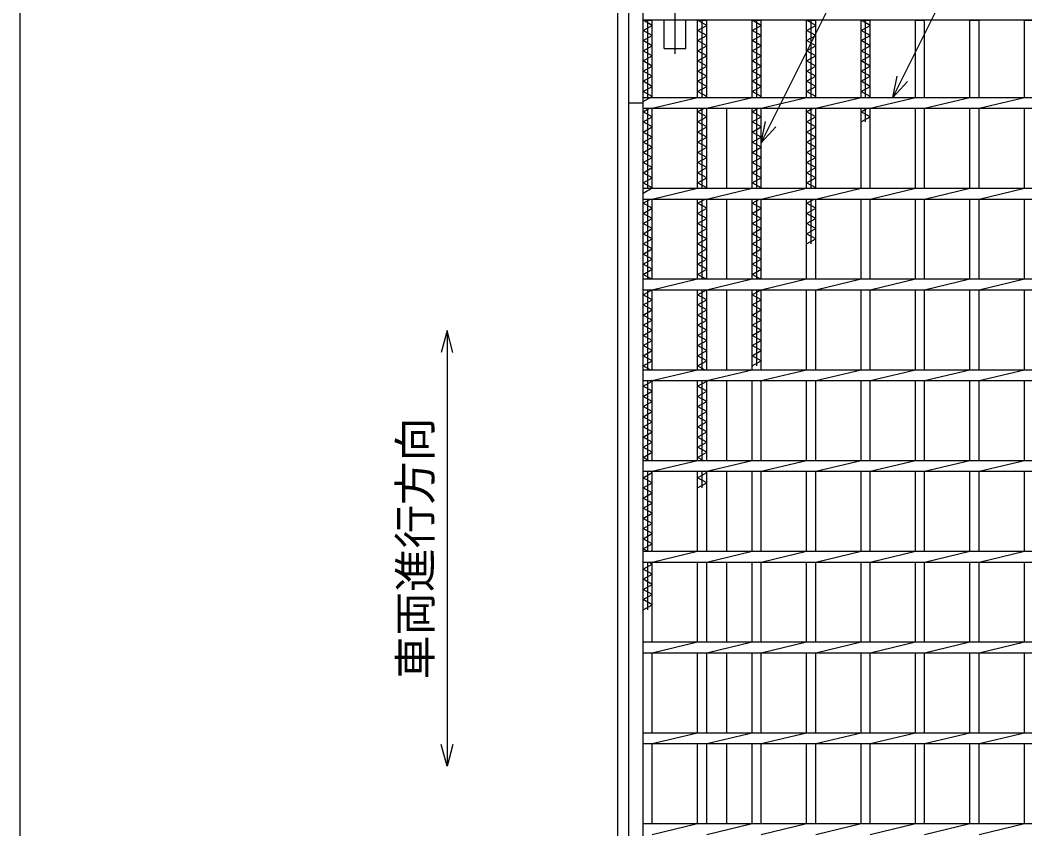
# Model space of a CAD drawing. Units: millimetres, scale not verified. Extents: x -1456 to 1389, y -1026 to 839.
# Drawn here: x -1379 to -826, y 17 to 462 of the extents above; entities that cross this region are included whole.
import ezdxf
from ezdxf.enums import TextEntityAlignment as Align

# ---------------------------------------------------------------- set-up
doc = ezdxf.new("R2010")
doc.units = ezdxf.units.MM
doc.header["$LTSCALE"] = 8
doc.linetypes.add('LONG_DASHED_DOTTED', pattern=[15.25, 12, -1.5, 0.25, -1.5])
for name, color, linetype, lineweight in [('0_2', 150, 'Continuous', 25), ('16', 3, 'Continuous', 25), ('19', 6, 'Continuous', 25), ('22', 4, 'Continuous', 25)]:
    doc.layers.add(name, color=color, linetype=linetype, lineweight=lineweight)
doc.styles.add('ベクトル', font='')
doc.styles.get('ベクトル').set_extended_font_data('ベクトル')

msp = doc.modelspace()

# ---------------------------------------------------------------- linework, layer by layer
at = {"layer": '0_2'}
msp.add_line((-1379.2, -921.2), (-1379.2, 838.8), dxfattribs=at)
at = {"layer": '16'}
for p, q in [((-1036, 462.218), (-1036, 466.718)), ((-431, 462.218), (-1036, 462.218)), ((-1036, -128.782), (-1036, 462.218)), ((-1036, 462.218), (-1031, 462.218)), ((-1031, 459.418), (-1036, 462.218)), ((-1036, 456.618), (-1031, 459.418)), ((-1033.5, 419.718), (-1033.5, 462.218)), ((-1031, 419.718), (-1031, 462.218)), ((-1006, 419.718), (-1006, 462.218)), ((-1006, 462.218), (-1001, 462.218)), ((-1001, 459.418), (-1006, 462.218)), ((-1006, 456.618), (-1001, 459.418)), ((-1003.5, 419.718), (-1003.5, 462.218)), ((-1001, 419.718), (-1001, 462.218)), ((-976, 419.718), (-976, 462.218)), ((-976, 462.218), (-971, 462.218)), ((-971, 459.418), (-976, 462.218)), ((-976, 456.618), (-971, 459.418)), ((-973.5, 419.718), (-973.5, 462.218)), ((-971, 419.718), (-971, 462.218)), ((-946, 419.718), (-946, 462.218)), ((-946, 462.218), (-941, 462.218)), ((-941, 459.418), (-946, 462.218)), ((-946, 456.618), (-941, 459.418)), ((-943.5, 419.718), (-943.5, 462.218)), ((-941, 419.718), (-941, 462.218)), ((-916, 419.718), (-916, 462.218)), ((-916, 462.218), (-911, 462.218)), ((-911, 459.418), (-916, 462.218)), ((-916, 456.618), (-911, 459.418)), ((-913.5, 419.718), (-913.5, 462.218)), ((-911, 419.718), (-911, 462.218)), ((-886, 419.718), (-886, 462.218)), ((-886, 462.218), (-881, 462.218)), ((-881, 419.718), (-881, 462.218)), ((-856, 419.718), (-856, 462.218)), ((-856, 462.218), (-851, 462.218)), ((-851, 419.718), (-851, 462.218)), ((-826, 419.718), (-826, 462.218)), ((-826, 462.218), (-821, 462.218)), ((-1031, 453.818), (-1036, 456.618)), ((-1001, 453.818), (-1006, 456.618)), ((-971, 453.818), (-976, 456.618)), ((-941, 453.818), (-946, 456.618)), ((-911, 453.818), (-916, 456.618)), ((-1036, 451.018), (-1031, 453.818)), ((-1031, 448.218), (-1036, 451.018)), ((-1006, 451.018), (-1001, 453.818)), ((-1001, 448.218), (-1006, 451.018)), ((-976, 451.018), (-971, 453.818)), ((-971, 448.218), (-976, 451.018)), ((-946, 451.018), (-941, 453.818)), ((-941, 448.218), (-946, 451.018)), ((-916, 451.018), (-911, 453.818)), ((-911, 448.218), (-916, 451.018)), ((-1036, 445.418), (-1031, 448.218)), ((-1031, 442.618), (-1036, 445.418)), ((-1006, 445.418), (-1001, 448.218)), ((-1001, 442.618), (-1006, 445.418)), ((-976, 445.418), (-971, 448.218)), ((-971, 442.618), (-976, 445.418)), ((-946, 445.418), (-941, 448.218)), ((-941, 442.618), (-946, 445.418)), ((-916, 445.418), (-911, 448.218)), ((-911, 442.618), (-916, 445.418)), ((-1036, 439.818), (-1031, 442.618)), ((-1031, 437.018), (-1036, 439.818)), ((-1006, 439.818), (-1001, 442.618)), ((-1001, 437.018), (-1006, 439.818)), ((-976, 439.818), (-971, 442.618)), ((-971, 437.018), (-976, 439.818)), ((-946, 439.818), (-941, 442.618)), ((-941, 437.018), (-946, 439.818)), ((-916, 439.818), (-911, 442.618)), ((-911, 437.018), (-916, 439.818)), ((-1036, 434.218), (-1031, 437.018)), ((-1031, 431.418), (-1036, 434.218)), ((-1006, 434.218), (-1001, 437.018)), ((-1001, 431.418), (-1006, 434.218)), ((-976, 434.218), (-971, 437.018)), ((-971, 431.418), (-976, 434.218)), ((-946, 434.218), (-941, 437.018)), ((-941, 431.418), (-946, 434.218)), ((-916, 434.218), (-911, 437.018)), ((-911, 431.418), (-916, 434.218)), ((-1036, 428.618), (-1031, 431.418)), ((-1031, 425.818), (-1036, 428.618)), ((-1006, 428.618), (-1001, 431.418)), ((-1001, 425.818), (-1006, 428.618)), ((-976, 428.618), (-971, 431.418)), ((-971, 425.818), (-976, 428.618)), ((-946, 428.618), (-941, 431.418)), ((-941, 425.818), (-946, 428.618)), ((-916, 428.618), (-911, 431.418)), ((-911, 425.818), (-916, 428.618)), ((-1036, 423.018), (-1031, 425.818)), ((-1031, 420.218), (-1036, 423.018)), ((-1006, 423.018), (-1001, 425.818)), ((-1001, 420.218), (-1006, 423.018)), ((-976, 423.018), (-971, 425.818)), ((-971, 420.218), (-976, 423.018)), ((-946, 423.018), (-941, 425.818)), ((-941, 420.218), (-946, 423.018)), ((-916, 423.018), (-911, 425.818)), ((-911, 420.218), (-916, 423.018)), ((-1036, 417.418), (-1031, 420.218)), ((-1036, 419.718), (-431, 419.718)), ((-1036, 413.718), (-1036, 419.718)), ((-1031, 413.718), (-1006, 419.718)), ((-1001.893, 419.718), (-1001, 420.218)), ((-1001, 413.718), (-976, 419.718)), ((-971.893, 419.718), (-971, 420.218)), ((-971, 413.718), (-946, 419.718)), ((-941.893, 419.718), (-941, 420.218)), ((-941, 413.718), (-916, 419.718)), ((-911.893, 419.718), (-911, 420.218)), ((-911, 413.718), (-886, 419.718)), ((-881, 413.718), (-856, 419.718)), ((-851, 413.718), (-826, 419.718)), ((-1036, 413.718), (-431, 413.718)), ((-1036, 411.818), (-1032.607, 413.718)), ((-1031, 409.018), (-1036, 411.818)), ((-1033.5, 369.718), (-1033.5, 413.718)), ((-1031, 369.718), (-1031, 413.718)), ((-1006, 369.718), (-1006, 413.718)), ((-1006, 411.818), (-1002.607, 413.718)), ((-1001, 409.018), (-1006, 411.818)), ((-1003.5, 369.718), (-1003.5, 413.718)), ((-1001, 369.718), (-1001, 413.718)), ((-976, 369.718), (-976, 413.718)), ((-976, 411.818), (-972.607, 413.718)), ((-971, 409.018), (-976, 411.818)), ((-973.5, 369.718), (-973.5, 413.718)), ((-971, 369.718), (-971, 413.718)), ((-946, 369.718), (-946, 413.718)), ((-946, 411.818), (-942.607, 413.718)), ((-941, 409.018), (-946, 411.818)), ((-943.5, 369.718), (-943.5, 413.718)), ((-941, 369.718), (-941, 413.718)), ((-916, 369.718), (-916, 413.718)), ((-916, 411.818), (-912.607, 413.718)), ((-911, 409.018), (-916, 411.818)), ((-913.5, 406.218), (-913.5, 413.718)), ((-911, 369.718), (-911, 413.718)), ((-886, 369.718), (-886, 413.718)), ((-881, 369.718), (-881, 413.718)), ((-856, 369.718), (-856, 413.718)), ((-851, 369.718), (-851, 413.718)), ((-826, 369.718), (-826, 413.718)), ((-1036, 406.218), (-1031, 409.018)), ((-1031, 403.418), (-1036, 406.218)), ((-1006, 406.218), (-1001, 409.018)), ((-1001, 403.418), (-1006, 406.218)), ((-976, 406.218), (-971, 409.018)), ((-971, 403.418), (-976, 406.218)), ((-946, 406.218), (-941, 409.018)), ((-941, 403.418), (-946, 406.218)), ((-916, 406.218), (-911, 409.018)), ((-1036, 400.618), (-1031, 403.418)), ((-1031, 397.818), (-1036, 400.618)), ((-1006, 400.618), (-1001, 403.418)), ((-1001, 397.818), (-1006, 400.618)), ((-976, 400.618), (-971, 403.418)), ((-971, 397.818), (-976, 400.618)), ((-946, 400.618), (-941, 403.418)), ((-941, 397.818), (-946, 400.618)), ((-1036, 395.018), (-1031, 397.818)), ((-1031, 392.218), (-1036, 395.018)), ((-1006, 395.018), (-1001, 397.818)), ((-1001, 392.218), (-1006, 395.018)), ((-976, 395.018), (-971, 397.818)), ((-971, 392.218), (-976, 395.018)), ((-946, 395.018), (-941, 397.818)), ((-941, 392.218), (-946, 395.018)), ((-1036, 389.418), (-1031, 392.218)), ((-1031, 386.618), (-1036, 389.418)), ((-1006, 389.418), (-1001, 392.218)), ((-1001, 386.618), (-1006, 389.418)), ((-976, 389.418), (-971, 392.218)), ((-971, 386.618), (-976, 389.418)), ((-946, 389.418), (-941, 392.218)), ((-941, 386.618), (-946, 389.418)), ((-1036, 383.818), (-1031, 386.618)), ((-1031, 381.018), (-1036, 383.818)), ((-1006, 383.818), (-1001, 386.618)), ((-1001, 381.018), (-1006, 383.818)), ((-976, 383.818), (-971, 386.618)), ((-971, 381.018), (-976, 383.818)), ((-946, 383.818), (-941, 386.618)), ((-941, 381.018), (-946, 383.818)), ((-1036, 378.218), (-1031, 381.018)), ((-1031, 375.418), (-1036, 378.218)), ((-1006, 378.218), (-1001, 381.018)), ((-1001, 375.418), (-1006, 378.218)), ((-976, 378.218), (-971, 381.018)), ((-971, 375.418), (-976, 378.218)), ((-946, 378.218), (-941, 381.018)), ((-941, 375.418), (-946, 378.218)), ((-1036, 372.618), (-1031, 375.418)), ((-1031, 369.818), (-1036, 372.618)), ((-1006, 372.618), (-1001, 375.418)), ((-1001, 369.818), (-1006, 372.618)), ((-976, 372.618), (-971, 375.418)), ((-971, 369.818), (-976, 372.618)), ((-946, 372.618), (-941, 375.418)), ((-941, 369.818), (-946, 372.618)), ((-1036, 367.018), (-1031, 369.818)), ((-1036, 369.718), (-431, 369.718)), ((-1036, 363.718), (-1036, 369.718)), ((-1031, 363.718), (-1006, 369.718)), ((-1001.179, 369.718), (-1001, 369.818)), ((-1001, 363.718), (-976, 369.718)), ((-971.179, 369.718), (-971, 369.818)), ((-971, 363.718), (-946, 369.718)), ((-941.179, 369.718), (-941, 369.818)), ((-941, 363.718), (-916, 369.718)), ((-911, 363.718), (-886, 369.718)), ((-881, 363.718), (-856, 369.718)), ((-851, 363.718), (-826, 369.718)), ((-1036, 363.718), (-431, 363.718)), ((-1036, 361.418), (-1031.893, 363.718)), ((-1031, 358.618), (-1036, 361.418)), ((-1033.5, 319.718), (-1033.5, 363.718)), ((-1031, 319.718), (-1031, 363.718)), ((-1006, 319.718), (-1006, 363.718)), ((-1006, 361.418), (-1001.893, 363.718)), ((-1001, 358.618), (-1006, 361.418)), ((-1003.5, 319.718), (-1003.5, 363.718)), ((-1001, 319.718), (-1001, 363.718)), ((-976, 319.718), (-976, 363.718)), ((-976, 361.418), (-971.893, 363.718)), ((-971, 358.618), (-976, 361.418)), ((-973.5, 319.718), (-973.5, 363.718)), ((-971, 319.718), (-971, 363.718)), ((-946, 319.718), (-946, 363.718)), ((-946, 361.418), (-941.893, 363.718)), ((-941, 358.618), (-946, 361.418)), ((-943.5, 339.018), (-943.5, 363.718)), ((-941, 319.718), (-941, 363.718)), ((-916, 319.718), (-916, 363.718)), ((-911, 319.718), (-911, 363.718)), ((-886, 319.718), (-886, 363.718)), ((-881, 319.718), (-881, 363.718)), ((-856, 319.718), (-856, 363.718)), ((-851, 319.718), (-851, 363.718)), ((-826, 319.718), (-826, 363.718)), ((-1036, 355.818), (-1031, 358.618)), ((-1031, 353.018), (-1036, 355.818)), ((-1006, 355.818), (-1001, 358.618)), ((-1001, 353.018), (-1006, 355.818)), ((-976, 355.818), (-971, 358.618)), ((-971, 353.018), (-976, 355.818)), ((-946, 355.818), (-941, 358.618)), ((-941, 353.018), (-946, 355.818)), ((-1036, 350.218), (-1031, 353.018)), ((-1031, 347.418), (-1036, 350.218)), ((-1006, 350.218), (-1001, 353.018)), ((-1001, 347.418), (-1006, 350.218)), ((-976, 350.218), (-971, 353.018)), ((-971, 347.418), (-976, 350.218)), ((-946, 350.218), (-941, 353.018)), ((-941, 347.418), (-946, 350.218)), ((-1036, 344.618), (-1031, 347.418)), ((-1031, 341.818), (-1036, 344.618)), ((-1006, 344.618), (-1001, 347.418)), ((-1001, 341.818), (-1006, 344.618)), ((-976, 344.618), (-971, 347.418)), ((-971, 341.818), (-976, 344.618)), ((-946, 344.618), (-941, 347.418)), ((-941, 341.818), (-946, 344.618)), ((-1036, 339.018), (-1031, 341.818)), ((-1031, 336.218), (-1036, 339.018)), ((-1006, 339.018), (-1001, 341.818)), ((-1001, 336.218), (-1006, 339.018)), ((-976, 339.018), (-971, 341.818)), ((-971, 336.218), (-976, 339.018)), ((-946, 339.018), (-941, 341.818)), ((-1036, 333.418), (-1031, 336.218)), ((-1031, 330.618), (-1036, 333.418)), ((-1006, 333.418), (-1001, 336.218)), ((-1001, 330.618), (-1006, 333.418)), ((-976, 333.418), (-971, 336.218)), ((-971, 330.618), (-976, 333.418)), ((-1036, 327.818), (-1031, 330.618)), ((-1031, 325.018), (-1036, 327.818)), ((-1006, 327.818), (-1001, 330.618)), ((-1001, 325.018), (-1006, 327.818)), ((-976, 327.818), (-971, 330.618)), ((-971, 325.018), (-976, 327.818)), ((-1036, 322.218), (-1031, 325.018)), ((-1031.536, 319.718), (-1036, 322.218)), ((-1006, 322.218), (-1001, 325.018)), ((-1001.536, 319.718), (-1006, 322.218)), ((-976, 322.218), (-971, 325.018)), ((-971.536, 319.718), (-976, 322.218)), ((-1036, 319.718), (-431, 319.718)), ((-1036, 313.718), (-1036, 319.718)), ((-1031, 313.718), (-1006, 319.718)), ((-1001, 313.718), (-976, 319.718)), ((-971, 313.718), (-946, 319.718)), ((-941, 313.718), (-916, 319.718)), ((-911, 313.718), (-886, 319.718)), ((-881, 313.718), (-856, 319.718)), ((-851, 313.718), (-826, 319.718)), ((-1036, 313.718), (-431, 313.718)), ((-1036, 311.018), (-1031.179, 313.718)), ((-1031, 308.218), (-1036, 311.018)), ((-1033.5, 269.718), (-1033.5, 313.718)), ((-1031, 269.718), (-1031, 313.718)), ((-1006, 269.718), (-1006, 313.718)), ((-1006, 311.018), (-1001.179, 313.718)), ((-1001, 308.218), (-1006, 311.018)), ((-1003.5, 269.718), (-1003.5, 313.718)), ((-1001, 269.718), (-1001, 313.718)), ((-976, 269.718), (-976, 313.718)), ((-976, 311.018), (-971.179, 313.718)), ((-971, 308.218), (-976, 311.018)), ((-973.5, 271.818), (-973.5, 313.718)), ((-971, 269.718), (-971, 313.718)), ((-946, 269.718), (-946, 313.718)), ((-941, 269.718), (-941, 313.718)), ((-916, 269.718), (-916, 313.718)), ((-911, 269.718), (-911, 313.718)), ((-886, 269.718), (-886, 313.718)), ((-881, 269.718), (-881, 313.718)), ((-856, 269.718), (-856, 313.718)), ((-851, 269.718), (-851, 313.718)), ((-826, 269.718), (-826, 313.718)), ((-1036, 305.418), (-1031, 308.218)), ((-1031, 302.618), (-1036, 305.418)), ((-1006, 305.418), (-1001, 308.218)), ((-1001, 302.618), (-1006, 305.418)), ((-976, 305.418), (-971, 308.218)), ((-971, 302.618), (-976, 305.418)), ((-1036, 299.818), (-1031, 302.618)), ((-1031, 297.018), (-1036, 299.818)), ((-1006, 299.818), (-1001, 302.618)), ((-1001, 297.018), (-1006, 299.818)), ((-976, 299.818), (-971, 302.618)), ((-971, 297.018), (-976, 299.818)), ((-1036, 294.218), (-1031, 297.018)), ((-1031, 291.418), (-1036, 294.218)), ((-1006, 294.218), (-1001, 297.018)), ((-1001, 291.418), (-1006, 294.218)), ((-976, 294.218), (-971, 297.018)), ((-971, 291.418), (-976, 294.218)), ((-1036, 288.618), (-1031, 291.418)), ((-1031, 285.818), (-1036, 288.618)), ((-1006, 288.618), (-1001, 291.418)), ((-1001, 285.818), (-1006, 288.618)), ((-976, 288.618), (-971, 291.418)), ((-971, 285.818), (-976, 288.618)), ((-1036, 283.018), (-1031, 285.818)), ((-1031, 280.218), (-1036, 283.018)), ((-1006, 283.018), (-1001, 285.818)), ((-1001, 280.218), (-1006, 283.018)), ((-976, 283.018), (-971, 285.818)), ((-971, 280.218), (-976, 283.018)), ((-1036, 277.418), (-1031, 280.218)), ((-1031, 274.618), (-1036, 277.418)), ((-1006, 277.418), (-1001, 280.218)), ((-1001, 274.618), (-1006, 277.418)), ((-976, 277.418), (-971, 280.218)), ((-971, 274.618), (-976, 277.418)), ((-1036, 271.818), (-1031, 274.618)), ((-1032.25, 269.718), (-1036, 271.818)), ((-1006, 271.818), (-1001, 274.618)), ((-1002.25, 269.718), (-1006, 271.818)), ((-976, 271.818), (-971, 274.618)), ((-1036, 269.718), (-431, 269.718)), ((-1036, 263.718), (-1036, 269.718)), ((-1031, 263.718), (-1006, 269.718)), ((-1001, 263.718), (-976, 269.718)), ((-971, 263.718), (-946, 269.718)), ((-941, 263.718), (-916, 269.718)), ((-911, 263.718), (-886, 269.718)), ((-881, 263.718), (-856, 269.718)), ((-851, 263.718), (-826, 269.718)), ((-1036, 263.718), (-431, 263.718)), ((-1036, 260.618), (-1031, 263.418)), ((-1031, 257.818), (-1036, 260.618)), ((-1033.5, 219.718), (-1033.5, 263.718)), ((-1031, 263.418), (-1031.536, 263.718)), ((-1031, 219.718), (-1031, 263.718)), ((-1006, 219.718), (-1006, 263.718)), ((-1006, 260.618), (-1001, 263.418)), ((-1001, 257.818), (-1006, 260.618)), ((-1003.5, 219.718), (-1003.5, 263.718)), ((-1001, 263.418), (-1001.536, 263.718)), ((-1001, 219.718), (-1001, 263.718)), ((-976, 219.718), (-976, 263.718)), ((-971, 219.718), (-971, 263.718)), ((-946, 219.718), (-946, 263.718)), ((-941, 219.718), (-941, 263.718)), ((-916, 219.718), (-916, 263.718)), ((-911, 219.718), (-911, 263.718)), ((-886, 219.718), (-886, 263.718)), ((-881, 219.718), (-881, 263.718)), ((-856, 219.718), (-856, 263.718)), ((-851, 219.718), (-851, 263.718)), ((-826, 219.718), (-826, 263.718)), ((-1036, 255.018), (-1031, 257.818)), ((-1031, 252.218), (-1036, 255.018)), ((-1006, 255.018), (-1001, 257.818)), ((-1001, 252.218), (-1006, 255.018)), ((-1036, 249.418), (-1031, 252.218)), ((-1031, 246.618), (-1036, 249.418)), ((-1006, 249.418), (-1001, 252.218)), ((-1001, 246.618), (-1006, 249.418)), ((-1036, 243.818), (-1031, 246.618)), ((-1031, 241.018), (-1036, 243.818)), ((-1006, 243.818), (-1001, 246.618)), ((-1001, 241.018), (-1006, 243.818)), ((-1036, 238.218), (-1031, 241.018)), ((-1031, 235.418), (-1036, 238.218)), ((-1006, 238.218), (-1001, 241.018)), ((-1001, 235.418), (-1006, 238.218)), ((-1036, 232.618), (-1031, 235.418)), ((-1031, 229.818), (-1036, 232.618)), ((-1006, 232.618), (-1001, 235.418)), ((-1001, 229.818), (-1006, 232.618)), ((-1036, 227.018), (-1031, 229.818)), ((-1031, 224.218), (-1036, 227.018)), ((-1006, 227.018), (-1001, 229.818)), ((-1001, 224.218), (-1006, 227.018)), ((-1036, 221.418), (-1031, 224.218)), ((-1032.964, 219.718), (-1036, 221.418)), ((-1006, 221.418), (-1001, 224.218)), ((-1002.964, 219.718), (-1006, 221.418)), ((-1036, 213.718), (-1036, 219.718)), ((-1036, 219.718), (-551, 219.718)), ((-1031, 213.718), (-1006, 219.718)), ((-1001, 213.718), (-976, 219.718)), ((-971, 213.718), (-946, 219.718)), ((-941, 213.718), (-916, 219.718)), ((-911, 213.718), (-886, 219.718)), ((-881, 213.718), (-856, 219.718)), ((-851, 213.718), (-826, 219.718)), ((-1036, 213.718), (-551, 213.718)), ((-1036, 210.218), (-1031, 213.018)), ((-1033.5, 169.718), (-1033.5, 213.718)), ((-1031, 213.018), (-1032.25, 213.718)), ((-1031, 169.718), (-1031, 213.718)), ((-1006, 169.718), (-1006, 213.718)), ((-1006, 210.218), (-1001, 213.018)), ((-1003.5, 204.618), (-1003.5, 213.718)), ((-1001, 213.018), (-1002.25, 213.718)), ((-1001, 169.718), (-1001, 213.718)), ((-976, 169.718), (-976, 213.718)), ((-971, 169.718), (-971, 213.718)), ((-946, 169.718), (-946, 213.718)), ((-941, 169.718), (-941, 213.718)), ((-916, 169.718), (-916, 213.718)), ((-911, 169.718), (-911, 213.718)), ((-886, 169.718), (-886, 213.718)), ((-881, 169.718), (-881, 213.718)), ((-856, 169.718), (-856, 213.718)), ((-851, 169.718), (-851, 213.718)), ((-826, 169.718), (-826, 213.718)), ((-1031, 207.418), (-1036, 210.218)), ((-1036, 204.618), (-1031, 207.418)), ((-1001, 207.418), (-1006, 210.218)), ((-1006, 204.618), (-1001, 207.418)), ((-1031, 201.818), (-1036, 204.618)), ((-1036, 199.018), (-1031, 201.818)), ((-1031, 196.218), (-1036, 199.018)), ((-1036, 193.418), (-1031, 196.218)), ((-1031, 190.618), (-1036, 193.418)), ((-1036, 187.818), (-1031, 190.618)), ((-1031, 185.018), (-1036, 187.818)), ((-1036, 182.218), (-1031, 185.018)), ((-1031, 179.418), (-1036, 182.218)), ((-1036, 176.618), (-1031, 179.418)), ((-1031, 173.818), (-1036, 176.618)), ((-1036, 171.018), (-1031, 173.818)), ((-1033.679, 169.718), (-1036, 171.018)), ((-1036, 163.718), (-1036, 169.718)), ((-1036, 169.718), (-551, 169.718)), ((-1031, 163.718), (-1006, 169.718)), ((-1001, 163.718), (-976, 169.718)), ((-971, 163.718), (-946, 169.718)), ((-941, 163.718), (-916, 169.718)), ((-911, 163.718), (-886, 169.718)), ((-881, 163.718), (-856, 169.718)), ((-851, 163.718), (-826, 169.718)), ((-1036, 163.718), (-551, 163.718)), ((-1036, 159.818), (-1031, 162.618)), ((-1033.5, 137.418), (-1033.5, 163.718)), ((-1031, 162.618), (-1032.964, 163.718)), ((-1031, 119.718), (-1031, 163.718)), ((-1006, 119.718), (-1006, 163.718)), ((-1001, 119.718), (-1001, 163.718)), ((-976, 119.718), (-976, 163.718)), ((-971, 119.718), (-971, 163.718)), ((-946, 119.718), (-946, 163.718)), ((-941, 119.718), (-941, 163.718)), ((-916, 119.718), (-916, 163.718)), ((-911, 119.718), (-911, 163.718)), ((-886, 119.718), (-886, 163.718)), ((-881, 119.718), (-881, 163.718)), ((-856, 119.718), (-856, 163.718)), ((-851, 119.718), (-851, 163.718)), ((-826, 119.718), (-826, 163.718)), ((-1031, 157.018), (-1036, 159.818)), ((-1036, 154.218), (-1031, 157.018)), ((-1031, 151.418), (-1036, 154.218)), ((-1036, 148.618), (-1031, 151.418)), ((-1031, 145.818), (-1036, 148.618)), ((-1036, 143.018), (-1031, 145.818)), ((-1031, 140.218), (-1036, 143.018)), ((-1036, 137.418), (-1031, 140.218)), ((-1036, 113.718), (-1036, 119.718)), ((-1036, 119.718), (-551, 119.718)), ((-1031, 113.718), (-1006, 119.718)), ((-1001, 113.718), (-976, 119.718)), ((-971, 113.718), (-946, 119.718)), ((-941, 113.718), (-916, 119.718)), ((-911, 113.718), (-886, 119.718)), ((-881, 113.718), (-856, 119.718)), ((-851, 113.718), (-826, 119.718)), ((-1036, 113.718), (-551, 113.718)), ((-1031, 69.718), (-1031, 113.718)), ((-1006, 69.718), (-1006, 113.718)), ((-1001, 69.718), (-1001, 113.718)), ((-976, 69.718), (-976, 113.718)), ((-971, 69.718), (-971, 113.718)), ((-946, 69.718), (-946, 113.718)), ((-941, 69.718), (-941, 113.718)), ((-916, 69.718), (-916, 113.718)), ((-911, 69.718), (-911, 113.718)), ((-886, 69.718), (-886, 113.718)), ((-881, 69.718), (-881, 113.718)), ((-856, 69.718), (-856, 113.718)), ((-851, 69.718), (-851, 113.718)), ((-826, 69.718), (-826, 113.718)), ((-1036, 69.718), (-431, 69.718)), ((-1036, 63.718), (-1036, 69.718)), ((-1031, 63.718), (-1006, 69.718)), ((-1001, 63.718), (-976, 69.718)), ((-971, 63.718), (-946, 69.718)), ((-941, 63.718), (-916, 69.718)), ((-911, 63.718), (-886, 69.718)), ((-881, 63.718), (-856, 69.718)), ((-851, 63.718), (-826, 69.718)), ((-1036, 63.718), (-431, 63.718)), ((-1031, 19.718), (-1031, 63.718)), ((-1006, 19.718), (-1006, 63.718)), ((-1001, 19.718), (-1001, 63.718)), ((-976, 19.718), (-976, 63.718)), ((-971, 19.718), (-971, 63.718)), ((-946, 19.718), (-946, 63.718)), ((-941, 19.718), (-941, 63.718)), ((-916, 19.718), (-916, 63.718)), ((-911, 19.718), (-911, 63.718)), ((-886, 19.718), (-886, 63.718)), ((-881, 19.718), (-881, 63.718)), ((-856, 19.718), (-856, 63.718)), ((-851, 19.718), (-851, 63.718)), ((-826, 19.718), (-826, 63.718)), ((-1036, 19.718), (-431, 19.718)), ((-1036, 13.718), (-1036, 19.718)), ((-1031, 13.718), (-1006, 19.718)), ((-1001, 13.718), (-976, 19.718)), ((-971, 13.718), (-946, 19.718)), ((-941, 13.718), (-916, 19.718)), ((-911, 13.718), (-886, 19.718)), ((-881, 13.718), (-856, 19.718)), ((-851, 13.718), (-826, 19.718))]:
    msp.add_line(p, q, dxfattribs=at)
at = {"layer": '19', "linetype": 'LONG_DASHED_DOTTED'}
msp.add_line((-1018.5, 511.718), (-1018.5, 443.718), dxfattribs=at)
at = {"layer": '19'}
for p, q in [((-1050, -143.282), (-1050, 476.718)), ((-1044, -137.282), (-1044, 470.718)), ((-1024.5, 446.718), (-1024.5, 462.218)), ((-1012.5, 446.718), (-1012.5, 462.218)), ((-1024.5, 446.718), (-1012.5, 446.718)), ((-1044, 416.718), (-1036, 416.718)), ((-990, 369.718), (-990, 413.718)), ((-990, 319.718), (-990, 363.718)), ((-990, 269.718), (-990, 313.718)), ((-990, 219.718), (-990, 263.718)), ((-990, 169.718), (-990, 213.718)), ((-990, 119.718), (-990, 163.718)), ((-990, 69.718), (-990, 113.718)), ((-990, 19.718), (-990, 63.718))]:
    msp.add_line(p, q, dxfattribs=at)
at = {"layer": '22'}
for p, q in [((-971, 394.718), (-818.75, 699.218)), ((-898.5, 419.718), (-777.25, 662.218)), ((-898.5, 419.718), (-896.1, 431.398)), ((-898.5, 419.718), (-890.5, 428.518)), ((-971, 394.718), (-968.6, 406.398)), ((-971, 394.718), (-963, 403.518)), ((-1144, 291.218), (-1147.2, 279.218)), ((-1140.8, 279.218), (-1144, 291.218)), ((-1144, 291.218), (-1144, 51.218)), ((-1144, 51.218), (-1147.2, 63.218)), ((-1140.8, 63.218), (-1144, 51.218))]:
    msp.add_line(p, q, dxfattribs=at)

# ---------------------------------------------------------------- texts
at = {"layer": '22', "color": 2, "style": 'ベクトル'}
msp.add_text('車両進行方向', height=17.6, rotation=90, dxfattribs=at).set_placement((-1161.6, 99.218), align=Align.MIDDLE_LEFT)

doc.saveas('drawing.dxf')
